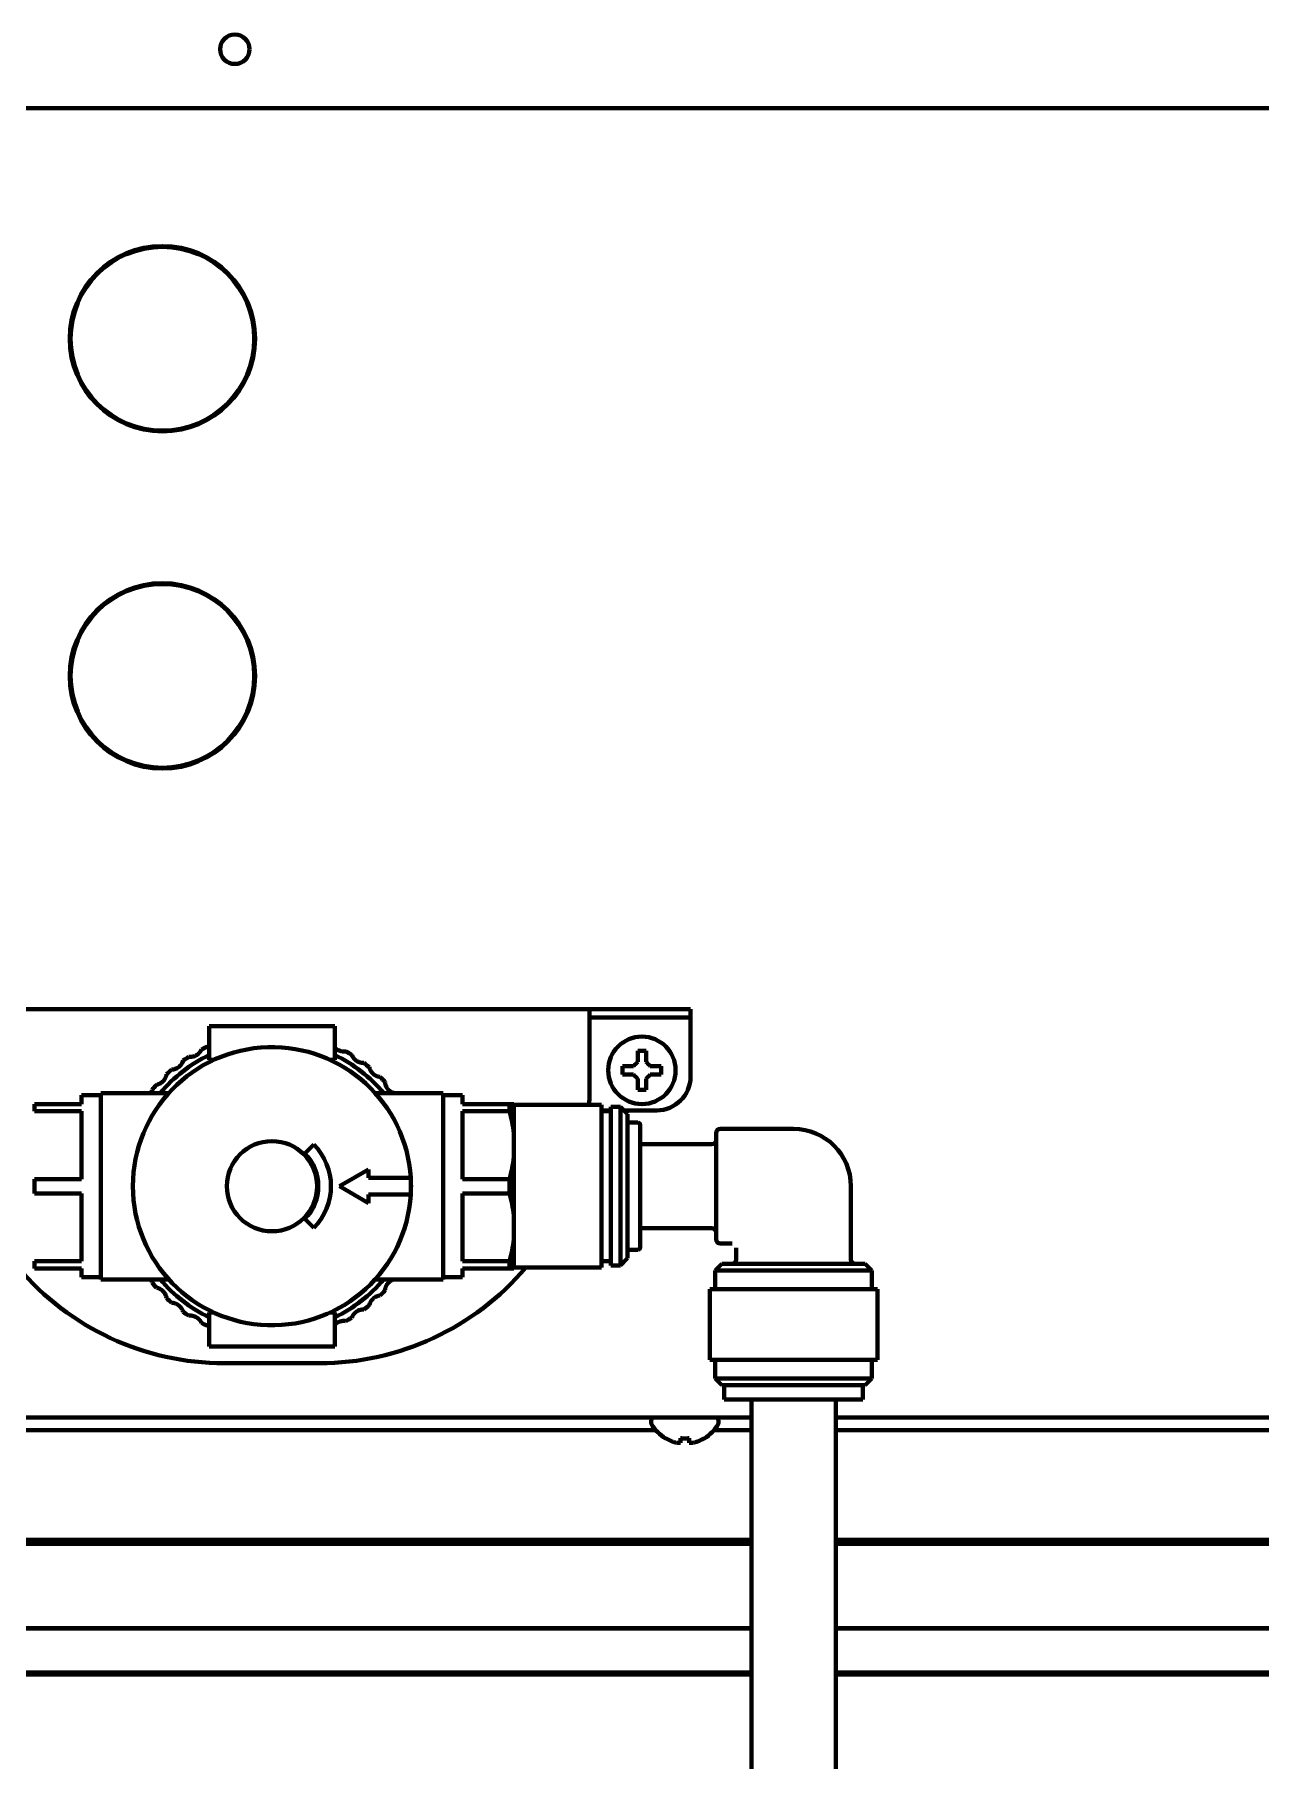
# Model space of a CAD drawing. Header units: inches. Extents: x -2898 to 7248, y 606 to 5598.
# Drawn here: x 2829.9 to 2975.4, y 4569.4 to 4774.1 of the extents above; entities that cross this region are included whole.
import ezdxf

# ---------------------------------------------------------------- set-up
doc = ezdxf.new("R2010")
doc.units = ezdxf.units.IN

msp = doc.modelspace()

# ---------------------------------------------------------------- linework, layer by layer
at = {"linetype": 'Continuous', "lineweight": 70}
for p, q in [((3043.13, 4765.4), (2806.81, 4765.4)), ((2854.85, 4733.05), (2854.74, 4733.05)), ((2836.3, 4731.55), (2836.3, 4731.38)), ((2844.76, 4709.04), (2844.66, 4708.94)), ((2855.05, 4702.37), (2855.13, 4702.45)), ((2834.16, 4698.44), (2834.05, 4698.34)), ((2840.65, 4687.97), (2840.73, 4688.04)), ((2895.72, 4658.5), (2820.38, 4658.5)), ((2895.72, 4658.5), (2907.72, 4658.5)), ((2895.72, 4656.5), (2895.72, 4658.5)), ((2907.72, 4657.5), (2895.72, 4657.5)), ((2907.72, 4657.5), (2907.72, 4658.5)), ((2907.72, 4657.5), (2907.72, 4656.5)), ((2865.5, 4656.5), (2850.6, 4656.5)), ((2850.6, 4656.5), (2850.6, 4652.5)), ((2865.5, 4652.5), (2865.5, 4656.5)), ((2895.72, 4656.5), (2895.72, 4648.5)), ((2907.72, 4650.5), (2907.72, 4656.5)), ((2850.41, 4654.07), (2850.59, 4654.04)), ((2850.6, 4652.5), (2851.17, 4652.5)), ((2865.5, 4652.5), (2864.92, 4652.5)), ((2899.65, 4651.25), (2899.65, 4651.75)), ((2899.65, 4650.75), (2899.65, 4651.25)), ((2904.25, 4651.75), (2904.25, 4651.25)), ((2904.25, 4651.25), (2904.25, 4650.75)), ((2835.45, 4647.25), (2829.87, 4647.25)), ((2829.87, 4647.25), (2829.87, 4646.4)), ((2835.45, 4648.3), (2835.45, 4647.25)), ((2837.75, 4648.3), (2835.45, 4648.3)), ((2837.75, 4648.55), (2837.75, 4626.45)), ((2845.79, 4648.55), (2837.75, 4648.55)), ((2878.35, 4648.55), (2870.3, 4648.55)), ((2878.35, 4626.45), (2878.35, 4648.55)), ((2880.65, 4648.3), (2878.35, 4648.3)), ((2880.65, 4647.25), (2880.65, 4648.3)), ((2886.22, 4647.25), (2880.65, 4647.25)), ((2886.22, 4646.4), (2886.22, 4647.25)), ((2886.75, 4643.81), (2886.75, 4647.25)), ((2897.15, 4647.15), (2886.75, 4647.15)), ((2897.15, 4647.15), (2897.15, 4627.85)), ((2898.25, 4646.9), (2898.25, 4628.1)), ((2899.4, 4646.9), (2898.25, 4646.9)), ((2900.25, 4646.05), (2899.4, 4646.9)), ((2899.4, 4646.9), (2899.4, 4628.1)), ((2835.45, 4646.4), (2829.87, 4646.4)), ((2835.45, 4638.35), (2835.45, 4646.4)), ((2880.65, 4646.4), (2880.65, 4638.35)), ((2886.22, 4646.4), (2880.65, 4646.4)), ((2897.15, 4646.5), (2898.25, 4646.5)), ((2898.25, 4646.4), (2897.15, 4646.4)), ((2899.8, 4646.5), (2903.72, 4646.5)), ((2900.25, 4646.05), (2900.25, 4628.95)), ((2901.45, 4645.05), (2900.25, 4645.05)), ((2901.75, 4637.5), (2901.75, 4644.75)), ((2886.75, 4643.81), (2886.75, 4640.93)), ((2910.25, 4642.47), (2901.75, 4642.47)), ((2910.75, 4631.2), (2910.75, 4643.8)), ((2919.95, 4644.3), (2911.25, 4644.3)), ((2861.94, 4641.39), (2863, 4642.45)), ((2886.75, 4640.93), (2886.75, 4634.06)), ((2869.52, 4639.5), (2866.05, 4637.5)), ((2869.52, 4638.5), (2869.52, 4639.5)), ((2874.52, 4638.5), (2869.52, 4638.5)), ((2874.52, 4636.5), (2874.52, 4638.5)), ((2829.87, 4638.35), (2835.45, 4638.35)), ((2829.87, 4636.65), (2829.87, 4638.35)), ((2835.45, 4636.65), (2829.87, 4636.65)), ((2835.45, 4628.6), (2835.45, 4636.65)), ((2866.05, 4637.5), (2869.52, 4635.5)), ((2869.52, 4635.5), (2869.52, 4636.5)), ((2869.52, 4636.5), (2874.52, 4636.5)), ((2880.65, 4638.35), (2886.22, 4638.35)), ((2880.65, 4636.65), (2880.65, 4628.6)), ((2880.65, 4636.65), (2886.22, 4636.65)), ((2886.22, 4638.35), (2886.22, 4636.65)), ((2901.75, 4630.25), (2901.75, 4637.5)), ((2926.75, 4628.8), (2926.75, 4637.5)), ((2863, 4632.55), (2861.94, 4633.61)), ((2886.75, 4634.06), (2886.75, 4631.18)), ((2901.75, 4632.52), (2910.25, 4632.52)), ((2886.75, 4627.75), (2886.75, 4631.18)), ((2911.25, 4630.7), (2912.65, 4630.7)), ((2913.15, 4630.2), (2913.15, 4628.8)), ((2829.87, 4628.6), (2835.45, 4628.6)), ((2829.87, 4628.6), (2829.87, 4627.75)), ((2886.22, 4628.6), (2880.65, 4628.6)), ((2886.22, 4627.75), (2886.22, 4628.6)), ((2897.15, 4628.6), (2898.25, 4628.6)), ((2899.4, 4628.1), (2900.25, 4628.95)), ((2900.25, 4629.95), (2901.45, 4629.95)), ((2911.45, 4628.3), (2910.65, 4627.5)), ((2928.45, 4628.3), (2911.45, 4628.3)), ((2929.25, 4627.5), (2928.45, 4628.3)), ((2829.87, 4627.75), (2835.45, 4627.75)), ((2835.45, 4626.7), (2835.45, 4627.75)), ((2835.45, 4626.7), (2837.75, 4626.7)), ((2837.75, 4626.45), (2845.79, 4626.45)), ((2870.3, 4626.45), (2878.35, 4626.45)), ((2878.35, 4626.7), (2880.65, 4626.7)), ((2880.65, 4627.75), (2880.65, 4626.7)), ((2880.65, 4627.75), (2886.22, 4627.75)), ((2886.75, 4627.85), (2897.15, 4627.85)), ((2898.25, 4628.1), (2899.4, 4628.1)), ((2910.65, 4627.5), (2910.65, 4625.3)), ((2910.65, 4627.5), (2929.25, 4627.5)), ((2929.25, 4625.3), (2929.25, 4627.5)), ((2929.9, 4625.3), (2910, 4625.3)), ((2910, 4625.3), (2910, 4616.9)), ((2929.9, 4616.9), (2929.9, 4625.3)), ((2851.17, 4622.5), (2850.6, 4622.5)), ((2850.6, 4622.5), (2850.6, 4618.5)), ((2865.5, 4622.5), (2864.92, 4622.5)), ((2865.5, 4618.5), (2865.5, 4622.5)), ((2850.59, 4620.95), (2850.41, 4620.92)), ((2850.6, 4618.5), (2865.5, 4618.5)), ((2852.38, 4616.5), (2863.72, 4616.5)), ((2910, 4616.9), (2929.9, 4616.9)), ((2910.65, 4616.9), (2910.65, 4614.7)), ((2929.25, 4614.7), (2929.25, 4616.9)), ((2919.95, 4614.7), (2910.65, 4614.7)), ((2910.65, 4614.7), (2911.45, 4613.9)), ((2928.45, 4613.9), (2911.45, 4613.9)), ((2911.72, 4612.2), (2911.72, 4613.9)), ((2929.25, 4614.7), (2919.95, 4614.7)), ((2928.17, 4613.9), (2928.17, 4612.2)), ((2928.45, 4613.9), (2929.25, 4614.7)), ((2914.95, 4612.2), (2914.95, 4550.7)), ((2924.95, 4550.7), (2924.95, 4612.2)), ((2914.95, 4610.05), (2689.88, 4610.05)), ((3071.38, 4610.05), (2924.95, 4610.05)), ((2903.61, 4608.55), (2689.84, 4608.55)), ((2903.05, 4609.65), (2903.05, 4609.45)), ((2914.95, 4608.55), (2910.5, 4608.55)), ((2911.05, 4609.45), (2911.05, 4609.65)), ((3023.61, 4608.55), (2924.95, 4608.55)), ((2904.75, 4607.57), (2904.75, 4607.6)), ((2909.35, 4607.6), (2909.35, 4607.57)), ((2689.72, 4595.55), (2914.95, 4595.55)), ((2835.05, 4595.55), (2835.05, 4595.05)), ((2924.95, 4595.55), (3480.37, 4595.55)), ((2914.95, 4595.05), (2689.72, 4595.05)), ((3394.53, 4595.05), (2924.95, 4595.05)), ((2914.95, 4585.05), (2689.53, 4585.05)), ((2914.95, 4585.03), (2689.53, 4585.03)), ((3394.54, 4585.05), (2924.95, 4585.05)), ((3394.54, 4585.03), (2924.95, 4585.03)), ((2689.44, 4579.56), (2914.96, 4579.56)), ((2689.46, 4579.82), (2914.96, 4579.82)), ((2924.96, 4579.82), (3400.14, 4579.82)), ((2924.96, 4579.56), (3400.14, 4579.56))]:
    msp.add_line(p, q, dxfattribs=at)
for centre, radius in [((2853.65, 4772.4), 1.75), ((2845.05, 4738.05), 11), ((2845.05, 4738.05), 10.9), ((2845.05, 4698.05), 11), ((2845.05, 4698.05), 10.9), ((2901.95, 4651.25), 4), ((2858.05, 4637.5), 5.35)]:
    msp.add_circle(centre, radius, dxfattribs=at)
for centre, radius, start, end in [((2858.05, 4637.5), 16.5, 3.4746, 356.5254), ((2858.05, 4637.5), 17.25, 115.5881, 140.1694), ((2858.05, 4637.5), 18.25, 122.7373, 125.2627), ((2858.05, 4637.5), 18.25, 114.7373, 117.2627), ((2858.05, 4637.5), 17.25, 39.8362, 64.4175), ((2858.05, 4637.5), 18.25, 58.7373, 61.2627), ((2858.05, 4637.5), 18.25, 130.7373, 133.2627), ((2858.05, 4637.5), 18.25, 50.7373, 53.2627), ((2858.05, 4637.5), 18.25, 138.7373, 141.2627), ((2858.05, 4637.5), 18.25, 42.7373, 45.2627), ((2903.72, 4650.5), 4, 270, 0), ((2863.72, 4648.5), 32, 357.5813, 0), ((2901.45, 4644.75), 0.3, 0, 90), ((2910.25, 4642.97), 0.5, 270, 0), ((2911.25, 4643.8), 0.5, 90, 180), ((2919.95, 4637.5), 6.8, 0, 90), ((2858.05, 4637.5), 5.5, 315, 45), ((2858.05, 4637.5), 7, 315, 45), ((2858.05, 4637.5), 16.5, 356.5254, 3.4746), ((2910.25, 4632.02), 0.5, 0, 90), ((2901.45, 4630.25), 0.3, 270, 0), ((2911.25, 4631.2), 0.5, 180, 270), ((2912.65, 4628.8), 0.5, 270, 0), ((2927.25, 4628.8), 0.5, 180, 270), ((2852.38, 4648.5), 32, 220.1892, 270), ((2858.05, 4637.5), 17.25, 219.8306, 244.4119), ((2863.72, 4648.5), 32, 270, 319.8108), ((2858.05, 4637.5), 17.25, 295.5825, 320.1637), ((2858.05, 4637.5), 18.25, 218.7373, 221.2627), ((2858.05, 4637.5), 18.25, 226.7373, 229.2627), ((2858.05, 4637.5), 18.25, 314.7373, 317.2627), ((2858.05, 4637.5), 18.25, 234.7373, 237.2627), ((2858.05, 4637.5), 18.25, 306.7373, 309.2627), ((2858.05, 4637.5), 18.25, 242.7373, 245.2627), ((2858.05, 4637.5), 18.25, 298.7373, 301.2627), ((2903.45, 4609.65), 0.4, 90, 180), ((2910.65, 4609.65), 0.4, 0, 90), ((2903.45, 4609.45), 0.4, 180, 210.3012), ((2907.25, 4611.67), 4.8, 210.3012, 238.6273), ((2906.85, 4611.67), 4.8, 301.3727, 329.6988), ((2910.65, 4609.45), 0.4, 329.6988, 0)]:
    msp.add_arc(centre, radius, start, end, dxfattribs=at)
for points, knots in [([(2848.18, 4652.85), (2848.25, 4652.84), (2848.32, 4652.84), (2848.43, 4652.85), (2848.47, 4652.85), (2848.52, 4652.86), (2848.54, 4652.86), (2848.58, 4652.86), (2848.6, 4652.87), (2848.7, 4652.89), (2848.77, 4652.91), (2848.89, 4652.95), (2848.92, 4652.97), (2848.98, 4652.99), (2849, 4653), (2849.03, 4653.02), (2849.05, 4653.03), (2849.14, 4653.08), (2849.21, 4653.13), (2849.29, 4653.19), (2849.3, 4653.21), (2849.33, 4653.23), (2849.38, 4653.28), (2849.42, 4653.32), (2849.47, 4653.38), (2849.5, 4653.41), (2849.54, 4653.47), (2849.56, 4653.5), (2849.62, 4653.59), (2849.66, 4653.66), (2849.69, 4653.72)], [0, 0, 0, 0, 0.125, 0.125, 0.1875, 0.1875, 0.21875, 0.21875, 0.25, 0.25, 0.375, 0.375, 0.4375, 0.4375, 0.46875, 0.46875, 0.5, 0.5, 0.625, 0.625, 0.65625, 0.65625, 0.6875, 0.75, 0.75, 0.8125, 0.8125, 0.875, 0.875, 1, 1, 1, 1]), ([(2865.49, 4653.94), (2865.5, 4653.93), (2865.51, 4653.92), (2865.58, 4653.86), (2865.64, 4653.8), (2865.74, 4653.73), (2865.77, 4653.71), (2865.82, 4653.68), (2865.84, 4653.67), (2865.88, 4653.65), (2865.9, 4653.64), (2865.99, 4653.6), (2866.06, 4653.57), (2866.16, 4653.54), (2866.18, 4653.53), (2866.22, 4653.52), (2866.28, 4653.51), (2866.34, 4653.5), (2866.42, 4653.49), (2866.45, 4653.48), (2866.53, 4653.48), (2866.57, 4653.48), (2866.68, 4653.48), (2866.75, 4653.49), (2866.82, 4653.5)], [0, 0, 0, 0, 0.026132, 0.026132, 0.188443, 0.188443, 0.269599, 0.269599, 0.310177, 0.310177, 0.350755, 0.350755, 0.513066, 0.513066, 0.553644, 0.553644, 0.594222, 0.675377, 0.675377, 0.756533, 0.756533, 0.837689, 0.837689, 1, 1, 1, 1]), ([(2867.52, 4653.1), (2867.54, 4653.03), (2867.57, 4652.97), (2867.63, 4652.87), (2867.64, 4652.84), (2867.68, 4652.79), (2867.69, 4652.77), (2867.71, 4652.74), (2867.72, 4652.73), (2867.78, 4652.65), (2867.83, 4652.59), (2867.92, 4652.51), (2867.95, 4652.48), (2868, 4652.44), (2868.02, 4652.43), (2868.05, 4652.4), (2868.07, 4652.39), (2868.15, 4652.33), (2868.22, 4652.29), (2868.32, 4652.25), (2868.33, 4652.24), (2868.37, 4652.23), (2868.43, 4652.21), (2868.48, 4652.19), (2868.56, 4652.17), (2868.6, 4652.16), (2868.67, 4652.14), (2868.71, 4652.14), (2868.82, 4652.12), (2868.89, 4652.12), (2868.96, 4652.12)], [0, 0, 0, 0, 0.125, 0.125, 0.1875, 0.1875, 0.21875, 0.21875, 0.25, 0.25, 0.375, 0.375, 0.4375, 0.4375, 0.46875, 0.46875, 0.5, 0.5, 0.625, 0.625, 0.65625, 0.65625, 0.6875, 0.75, 0.75, 0.8125, 0.8125, 0.875, 0.875, 1, 1, 1, 1]), ([(2902.45, 4653.55), (2902.45, 4653.34), (2902.45, 4653.14), (2902.45, 4652.81), (2902.45, 4652.7), (2902.45, 4652.48), (2902.45, 4652.36), (2902.45, 4652.25)], [0, 0, 0, 0, 0.5, 0.5, 0.75, 0.75, 1, 1, 1, 1]), ([(2844.33, 4649.53), (2844.4, 4649.55), (2844.47, 4649.56), (2844.57, 4649.6), (2844.61, 4649.61), (2844.66, 4649.64), (2844.68, 4649.64), (2844.71, 4649.66), (2844.73, 4649.67), (2844.82, 4649.71), (2844.88, 4649.76), (2844.98, 4649.83), (2845.01, 4649.85), (2845.06, 4649.89), (2845.08, 4649.91), (2845.1, 4649.94), (2845.12, 4649.95), (2845.19, 4650.02), (2845.24, 4650.09), (2845.3, 4650.17), (2845.31, 4650.19), (2845.33, 4650.22), (2845.37, 4650.28), (2845.39, 4650.33), (2845.43, 4650.4), (2845.44, 4650.43), (2845.47, 4650.51), (2845.48, 4650.54), (2845.51, 4650.65), (2845.53, 4650.72), (2845.54, 4650.79)], [0, 0, 0, 0, 0.125, 0.125, 0.1875, 0.1875, 0.21875, 0.21875, 0.25, 0.25, 0.375, 0.375, 0.4375, 0.4375, 0.46875, 0.46875, 0.5, 0.5, 0.625, 0.625, 0.65625, 0.65625, 0.6875, 0.75, 0.75, 0.8125, 0.8125, 0.875, 0.875, 1, 1, 1, 1]), ([(2846.14, 4651.33), (2846.21, 4651.33), (2846.28, 4651.34), (2846.39, 4651.36), (2846.42, 4651.37), (2846.48, 4651.38), (2846.5, 4651.39), (2846.54, 4651.4), (2846.55, 4651.4), (2846.65, 4651.44), (2846.72, 4651.47), (2846.82, 4651.53), (2846.86, 4651.55), (2846.91, 4651.58), (2846.93, 4651.59), (2846.96, 4651.62), (2846.98, 4651.63), (2847.06, 4651.69), (2847.12, 4651.75), (2847.19, 4651.82), (2847.2, 4651.84), (2847.23, 4651.87), (2847.27, 4651.92), (2847.3, 4651.96), (2847.34, 4652.03), (2847.36, 4652.06), (2847.4, 4652.13), (2847.42, 4652.16), (2847.47, 4652.26), (2847.49, 4652.33), (2847.51, 4652.4)], [0, 0, 0, 0, 0.125, 0.125, 0.1875, 0.1875, 0.21875, 0.21875, 0.25, 0.25, 0.375, 0.375, 0.4375, 0.4375, 0.46875, 0.46875, 0.5, 0.5, 0.625, 0.625, 0.65625, 0.65625, 0.6875, 0.75, 0.75, 0.8125, 0.8125, 0.875, 0.875, 1, 1, 1, 1]), ([(2869.6, 4651.63), (2869.61, 4651.56), (2869.63, 4651.49), (2869.67, 4651.39), (2869.69, 4651.35), (2869.71, 4651.3), (2869.72, 4651.28), (2869.74, 4651.25), (2869.75, 4651.23), (2869.79, 4651.15), (2869.84, 4651.08), (2869.91, 4650.99), (2869.94, 4650.96), (2869.98, 4650.91), (2870, 4650.89), (2870.03, 4650.87), (2870.04, 4650.85), (2870.12, 4650.78), (2870.18, 4650.73), (2870.27, 4650.68), (2870.29, 4650.67), (2870.32, 4650.65), (2870.37, 4650.62), (2870.43, 4650.59), (2870.5, 4650.56), (2870.54, 4650.55), (2870.61, 4650.52), (2870.64, 4650.51), (2870.75, 4650.48), (2870.82, 4650.47), (2870.89, 4650.46)], [0, 0, 0, 0, 0.125, 0.125, 0.1875, 0.1875, 0.21875, 0.21875, 0.25, 0.25, 0.375, 0.375, 0.4375, 0.4375, 0.46875, 0.46875, 0.5, 0.5, 0.625, 0.625, 0.65625, 0.65625, 0.6875, 0.75, 0.75, 0.8125, 0.8125, 0.875, 0.875, 1, 1, 1, 1]), ([(2899.65, 4651.75), (2899.85, 4651.75), (2900.06, 4651.75), (2900.38, 4651.75), (2900.49, 4651.75), (2900.72, 4651.75), (2900.83, 4651.75), (2900.95, 4651.75)], [0, 0, 0, 0, 0.5, 0.5, 0.75, 0.75, 1, 1, 1, 1]), ([(2904.25, 4650.75), (2904.04, 4650.75), (2903.83, 4650.75), (2903.51, 4650.75), (2903.4, 4650.75), (2903.18, 4650.75), (2903.06, 4650.75), (2902.95, 4650.75)], [0, 0, 0, 0, 0.5, 0.5, 0.75, 0.75, 1, 1, 1, 1]), ([(2843.76, 4648.55), (2843.77, 4648.56), (2843.77, 4648.58), (2843.78, 4648.63), (2843.79, 4648.67), (2843.81, 4648.78), (2843.81, 4648.85), (2843.81, 4648.92)], [0, 0, 0, 0, 0.113082, 0.113082, 0.408721, 0.408721, 1, 1, 1, 1]), ([(2871.45, 4649.88), (2871.46, 4649.81), (2871.47, 4649.74), (2871.49, 4649.63), (2871.5, 4649.6), (2871.52, 4649.54), (2871.52, 4649.52), (2871.54, 4649.49), (2871.54, 4649.47), (2871.58, 4649.38), (2871.61, 4649.31), (2871.68, 4649.2), (2871.7, 4649.17), (2871.73, 4649.12), (2871.75, 4649.1), (2871.77, 4649.07), (2871.78, 4649.05), (2871.85, 4648.97), (2871.91, 4648.92), (2871.98, 4648.85), (2872, 4648.84), (2872.03, 4648.81), (2872.08, 4648.77), (2872.13, 4648.74), (2872.2, 4648.7), (2872.23, 4648.68), (2872.3, 4648.65), (2872.33, 4648.63), (2872.43, 4648.59), (2872.5, 4648.57), (2872.57, 4648.55)], [0, 0, 0, 0, 0.125, 0.125, 0.1875, 0.1875, 0.21875, 0.21875, 0.25, 0.25, 0.375, 0.375, 0.4375, 0.4375, 0.46875, 0.46875, 0.5, 0.5, 0.625, 0.625, 0.65625, 0.65625, 0.6875, 0.75, 0.75, 0.8125, 0.8125, 0.875, 0.875, 1, 1, 1, 1]), ([(2901.45, 4648.95), (2901.45, 4649.15), (2901.45, 4649.36), (2901.45, 4649.69), (2901.45, 4649.8), (2901.45, 4650.02), (2901.45, 4650.13), (2901.45, 4650.25)], [0, 0, 0, 0, 0.5, 0.5, 0.75, 0.75, 1, 1, 1, 1]), ([(2886.22, 4647.25), (2886.34, 4647.25), (2886.45, 4647.25), (2886.63, 4647.25), (2886.7, 4647.25), (2886.75, 4647.25)], [0, 0, 0, 0, 0.5, 0.5, 1, 1, 1, 1]), ([(2886.75, 4643.81), (2886.7, 4644.25), (2886.63, 4644.68), (2886.45, 4645.54), (2886.34, 4645.97), (2886.22, 4646.4)], [0, 0, 0, 0, 0.5, 0.5, 1, 1, 1, 1]), ([(2886.22, 4638.35), (2886.34, 4638.77), (2886.45, 4639.2), (2886.63, 4640.06), (2886.7, 4640.49), (2886.75, 4640.93)], [0, 0, 0, 0, 0.5, 0.5, 1, 1, 1, 1]), ([(2886.75, 4634.06), (2886.7, 4634.5), (2886.63, 4634.93), (2886.45, 4635.79), (2886.34, 4636.22), (2886.22, 4636.65)], [0, 0, 0, 0, 0.5, 0.5, 1, 1, 1, 1]), ([(2886.22, 4628.6), (2886.34, 4629.02), (2886.45, 4629.45), (2886.63, 4630.31), (2886.7, 4630.74), (2886.75, 4631.18)], [0, 0, 0, 0, 0.5, 0.5, 1, 1, 1, 1]), ([(2843.81, 4626.08), (2843.81, 4626.15), (2843.81, 4626.22), (2843.79, 4626.33), (2843.78, 4626.37), (2843.77, 4626.42), (2843.77, 4626.43), (2843.76, 4626.45)], [0, 0, 0, 0, 0.588711, 0.588711, 0.883067, 0.883067, 1, 1, 1, 1]), ([(2872.57, 4626.45), (2872.5, 4626.43), (2872.44, 4626.41), (2872.33, 4626.36), (2872.3, 4626.35), (2872.25, 4626.32), (2872.23, 4626.31), (2872.2, 4626.3), (2872.18, 4626.29), (2872.1, 4626.23), (2872.03, 4626.19), (2871.94, 4626.11), (2871.91, 4626.08), (2871.87, 4626.04), (2871.85, 4626.02), (2871.83, 4625.99), (2871.81, 4625.98), (2871.75, 4625.9), (2871.7, 4625.83), (2871.65, 4625.74), (2871.64, 4625.73), (2871.62, 4625.69), (2871.59, 4625.64), (2871.57, 4625.58), (2871.54, 4625.51), (2871.52, 4625.47), (2871.5, 4625.4), (2871.49, 4625.36), (2871.47, 4625.25), (2871.46, 4625.18), (2871.45, 4625.11)], [0, 0, 0, 0, 0.125, 0.125, 0.1875, 0.1875, 0.21875, 0.21875, 0.25, 0.25, 0.375, 0.375, 0.4375, 0.4375, 0.46875, 0.46875, 0.5, 0.5, 0.625, 0.625, 0.65625, 0.65625, 0.6875, 0.75, 0.75, 0.8125, 0.8125, 0.875, 0.875, 1, 1, 1, 1]), ([(2886.75, 4627.75), (2886.7, 4627.75), (2886.63, 4627.75), (2886.45, 4627.75), (2886.34, 4627.75), (2886.22, 4627.75)], [0, 0, 0, 0, 0.5, 0.5, 1, 1, 1, 1]), ([(2845.54, 4624.21), (2845.53, 4624.28), (2845.51, 4624.35), (2845.48, 4624.45), (2845.47, 4624.49), (2845.45, 4624.54), (2845.44, 4624.56), (2845.43, 4624.6), (2845.42, 4624.61), (2845.38, 4624.7), (2845.34, 4624.77), (2845.27, 4624.87), (2845.24, 4624.9), (2845.21, 4624.95), (2845.19, 4624.97), (2845.16, 4625), (2845.15, 4625.01), (2845.08, 4625.09), (2845.02, 4625.14), (2844.94, 4625.2), (2844.92, 4625.21), (2844.89, 4625.24), (2844.83, 4625.27), (2844.78, 4625.3), (2844.71, 4625.34), (2844.68, 4625.35), (2844.61, 4625.38), (2844.57, 4625.4), (2844.47, 4625.43), (2844.4, 4625.45), (2844.33, 4625.46)], [0, 0, 0, 0, 0.125, 0.125, 0.1875, 0.1875, 0.21875, 0.21875, 0.25, 0.25, 0.375, 0.375, 0.4375, 0.4375, 0.46875, 0.46875, 0.5, 0.5, 0.625, 0.625, 0.65625, 0.65625, 0.6875, 0.75, 0.75, 0.8125, 0.8125, 0.875, 0.875, 1, 1, 1, 1]), ([(2870.89, 4624.53), (2870.82, 4624.53), (2870.75, 4624.51), (2870.64, 4624.48), (2870.61, 4624.47), (2870.55, 4624.46), (2870.54, 4624.45), (2870.5, 4624.43), (2870.48, 4624.43), (2870.39, 4624.39), (2870.32, 4624.35), (2870.22, 4624.29), (2870.19, 4624.26), (2870.14, 4624.23), (2870.12, 4624.21), (2870.09, 4624.19), (2870.07, 4624.17), (2870, 4624.1), (2869.94, 4624.04), (2869.88, 4623.96), (2869.87, 4623.95), (2869.84, 4623.92), (2869.81, 4623.87), (2869.78, 4623.82), (2869.74, 4623.75), (2869.72, 4623.71), (2869.69, 4623.64), (2869.67, 4623.61), (2869.63, 4623.51), (2869.61, 4623.44), (2869.6, 4623.37)], [0, 0, 0, 0, 0.125, 0.125, 0.1875, 0.1875, 0.21875, 0.21875, 0.25, 0.25, 0.375, 0.375, 0.4375, 0.4375, 0.46875, 0.46875, 0.5, 0.5, 0.625, 0.625, 0.65625, 0.65625, 0.6875, 0.75, 0.75, 0.8125, 0.8125, 0.875, 0.875, 1, 1, 1, 1]), ([(2847.51, 4622.6), (2847.49, 4622.66), (2847.47, 4622.73), (2847.42, 4622.83), (2847.4, 4622.87), (2847.37, 4622.92), (2847.37, 4622.93), (2847.35, 4622.97), (2847.33, 4622.98), (2847.28, 4623.06), (2847.23, 4623.13), (2847.15, 4623.21), (2847.12, 4623.24), (2847.08, 4623.29), (2847.06, 4623.3), (2847.03, 4623.33), (2847.01, 4623.34), (2846.93, 4623.4), (2846.86, 4623.45), (2846.77, 4623.5), (2846.76, 4623.51), (2846.72, 4623.52), (2846.67, 4623.55), (2846.61, 4623.57), (2846.54, 4623.6), (2846.5, 4623.61), (2846.43, 4623.63), (2846.39, 4623.64), (2846.28, 4623.66), (2846.21, 4623.67), (2846.14, 4623.67)], [0, 0, 0, 0, 0.125, 0.125, 0.1875, 0.1875, 0.21875, 0.21875, 0.25, 0.25, 0.375, 0.375, 0.4375, 0.4375, 0.46875, 0.46875, 0.5, 0.5, 0.625, 0.625, 0.65625, 0.65625, 0.6875, 0.75, 0.75, 0.8125, 0.8125, 0.875, 0.875, 1, 1, 1, 1]), ([(2849.69, 4621.28), (2849.66, 4621.34), (2849.62, 4621.4), (2849.56, 4621.5), (2849.54, 4621.53), (2849.51, 4621.57), (2849.5, 4621.59), (2849.47, 4621.62), (2849.46, 4621.63), (2849.39, 4621.71), (2849.34, 4621.76), (2849.24, 4621.84), (2849.21, 4621.86), (2849.16, 4621.9), (2849.14, 4621.91), (2849.11, 4621.93), (2849.09, 4621.94), (2849, 4621.99), (2848.93, 4622.03), (2848.83, 4622.06), (2848.81, 4622.07), (2848.77, 4622.08), (2848.72, 4622.1), (2848.66, 4622.12), (2848.58, 4622.13), (2848.54, 4622.14), (2848.47, 4622.15), (2848.43, 4622.15), (2848.32, 4622.16), (2848.25, 4622.15), (2848.18, 4622.15)], [0, 0, 0, 0, 0.125, 0.125, 0.1875, 0.1875, 0.21875, 0.21875, 0.25, 0.25, 0.375, 0.375, 0.4375, 0.4375, 0.46875, 0.46875, 0.5, 0.5, 0.625, 0.625, 0.65625, 0.65625, 0.6875, 0.75, 0.75, 0.8125, 0.8125, 0.875, 0.875, 1, 1, 1, 1]), ([(2868.96, 4622.87), (2868.89, 4622.87), (2868.82, 4622.87), (2868.71, 4622.86), (2868.67, 4622.85), (2868.62, 4622.84), (2868.6, 4622.84), (2868.56, 4622.83), (2868.54, 4622.82), (2868.45, 4622.8), (2868.37, 4622.77), (2868.26, 4622.72), (2868.23, 4622.7), (2868.17, 4622.67), (2868.16, 4622.66), (2868.12, 4622.64), (2868.1, 4622.63), (2868.02, 4622.57), (2867.95, 4622.52), (2867.88, 4622.45), (2867.86, 4622.44), (2867.84, 4622.41), (2867.8, 4622.36), (2867.76, 4622.32), (2867.71, 4622.26), (2867.69, 4622.22), (2867.65, 4622.16), (2867.63, 4622.13), (2867.57, 4622.03), (2867.54, 4621.96), (2867.52, 4621.9)], [0, 0, 0, 0, 0.125, 0.125, 0.1875, 0.1875, 0.21875, 0.21875, 0.25, 0.25, 0.375, 0.375, 0.4375, 0.4375, 0.46875, 0.46875, 0.5, 0.5, 0.625, 0.625, 0.65625, 0.65625, 0.6875, 0.75, 0.75, 0.8125, 0.8125, 0.875, 0.875, 1, 1, 1, 1]), ([(2866.82, 4621.5), (2866.75, 4621.51), (2866.68, 4621.51), (2866.57, 4621.52), (2866.53, 4621.52), (2866.48, 4621.51), (2866.46, 4621.51), (2866.42, 4621.51), (2866.4, 4621.51), (2866.3, 4621.49), (2866.22, 4621.48), (2866.11, 4621.44), (2866.07, 4621.43), (2866.01, 4621.41), (2865.99, 4621.4), (2865.95, 4621.38), (2865.94, 4621.37), (2865.84, 4621.33), (2865.77, 4621.29), (2865.69, 4621.23), (2865.67, 4621.22), (2865.64, 4621.19), (2865.59, 4621.15), (2865.55, 4621.11), (2865.51, 4621.08), (2865.5, 4621.07), (2865.49, 4621.06)], [0, 0, 0, 0, 0.161613, 0.161613, 0.242419, 0.242419, 0.282823, 0.282823, 0.323226, 0.323226, 0.484839, 0.484839, 0.565645, 0.565645, 0.606048, 0.606048, 0.646452, 0.646452, 0.808064, 0.808064, 0.848468, 0.848468, 0.888871, 0.969677, 0.969677, 1, 1, 1, 1]), ([(2928.17, 4612.2), (2928.17, 4612.2), (2927.74, 4612.2), (2925.91, 4612.2), (2923.18, 4612.2), (2919.95, 4612.2), (2916.72, 4612.2), (2913.98, 4612.2), (2912.15, 4612.2), (2911.72, 4612.2), (2911.72, 4612.2)], [0, 0, 0, 0, 0.125011, 0.250023, 0.375034, 0.500046, 0.625057, 0.750069, 0.87508, 1, 1, 1, 1]), ([(2904.75, 4607.6), (2904.95, 4607.48), (2905.16, 4607.37), (2905.48, 4607.23), (2905.59, 4607.19), (2905.82, 4607.12), (2905.93, 4607.08), (2906.05, 4607.05)], [0, 0, 0, 0, 0.5, 0.5, 0.75, 0.75, 1, 1, 1, 1]), ([(2907.55, 4607.6), (2907.55, 4607.48), (2907.55, 4607.37), (2907.55, 4607.23), (2907.55, 4607.19), (2907.55, 4607.12), (2907.55, 4607.08), (2907.55, 4607.05)], [0, 0, 0, 0, 0.5, 0.5, 0.75, 0.75, 1, 1, 1, 1])]:
    msp.add_open_spline(points, degree=3, knots=knots, dxfattribs=at)
for points in [[(2901.45, 4652.25), (2901.45, 4652.3), (2901.45, 4652.41), (2901.45, 4652.57), (2901.45, 4652.73), (2901.45, 4652.89), (2901.45, 4653.04), (2901.45, 4653.19), (2901.45, 4653.36), (2901.45, 4653.48), (2901.45, 4653.55)], [(2901.45, 4653.55), (2901.61, 4653.55), (2901.95, 4653.55), (2902.28, 4653.55), (2902.45, 4653.55)], [(2900.95, 4650.75), (2900.89, 4650.75), (2900.78, 4650.75), (2900.62, 4650.75), (2900.46, 4650.75), (2900.31, 4650.75), (2900.16, 4650.75), (2900, 4650.75), (2899.83, 4650.75), (2899.71, 4650.75), (2899.65, 4650.75)], [(2900.95, 4651.75), (2900.97, 4651.77), (2901.02, 4651.82), (2901.09, 4651.89), (2901.16, 4651.96), (2901.23, 4652.03), (2901.3, 4652.1), (2901.38, 4652.18), (2901.42, 4652.22), (2901.45, 4652.25)], [(2901.45, 4650.25), (2901.42, 4650.27), (2901.37, 4650.33), (2901.3, 4650.4), (2901.22, 4650.47), (2901.15, 4650.54), (2901.08, 4650.61), (2901.02, 4650.68), (2900.97, 4650.72), (2900.95, 4650.75)], [(2902.45, 4652.25), (2902.47, 4652.22), (2902.52, 4652.17), (2902.6, 4652.1), (2902.67, 4652.03), (2902.74, 4651.95), (2902.81, 4651.89), (2902.88, 4651.82), (2902.92, 4651.77), (2902.95, 4651.75)], [(2902.95, 4650.75), (2902.92, 4650.72), (2902.88, 4650.68), (2902.8, 4650.61), (2902.73, 4650.53), (2902.66, 4650.46), (2902.59, 4650.39), (2902.52, 4650.32), (2902.47, 4650.27), (2902.45, 4650.25)], [(2902.95, 4651.75), (2903, 4651.75), (2903.11, 4651.75), (2903.27, 4651.75), (2903.43, 4651.75), (2903.59, 4651.75), (2903.74, 4651.75), (2903.89, 4651.75), (2904.06, 4651.75), (2904.18, 4651.75), (2904.25, 4651.75)], [(2902.45, 4648.95), (2902.28, 4648.95), (2901.95, 4648.95), (2901.61, 4648.95), (2901.45, 4648.95)], [(2902.45, 4650.25), (2902.45, 4650.19), (2902.45, 4650.09), (2902.45, 4649.92), (2902.45, 4649.76), (2902.45, 4649.61), (2902.45, 4649.46), (2902.45, 4649.3), (2902.45, 4649.14), (2902.45, 4649.01), (2902.45, 4648.95)], [(2906.05, 4607.05), (2906.07, 4607.05), (2906.12, 4607.04), (2906.19, 4607.04), (2906.26, 4607.04), (2906.33, 4607.04), (2906.4, 4607.04), (2906.48, 4607.04), (2906.52, 4607.05), (2906.55, 4607.05)], [(2906.55, 4607.05), (2906.55, 4607.07), (2906.55, 4607.1), (2906.55, 4607.15), (2906.55, 4607.2), (2906.55, 4607.26), (2906.55, 4607.33), (2906.55, 4607.4), (2906.55, 4607.49), (2906.55, 4607.56), (2906.55, 4607.6)], [(2906.55, 4607.6), (2906.71, 4607.58), (2907.05, 4607.56), (2907.38, 4607.58), (2907.55, 4607.6)], [(2907.55, 4607.05), (2907.57, 4607.05), (2907.62, 4607.04), (2907.7, 4607.04), (2907.77, 4607.04), (2907.84, 4607.04), (2907.91, 4607.04), (2907.98, 4607.04), (2908.02, 4607.05), (2908.05, 4607.05)], [(2908.05, 4607.05), (2908.1, 4607.07), (2908.21, 4607.1), (2908.37, 4607.15), (2908.53, 4607.2), (2908.69, 4607.26), (2908.84, 4607.33), (2908.99, 4607.4), (2909.16, 4607.49), (2909.28, 4607.56), (2909.35, 4607.6)]]:
    msp.add_open_spline(points, degree=3, dxfattribs=at)

doc.saveas('drawing.dxf')
